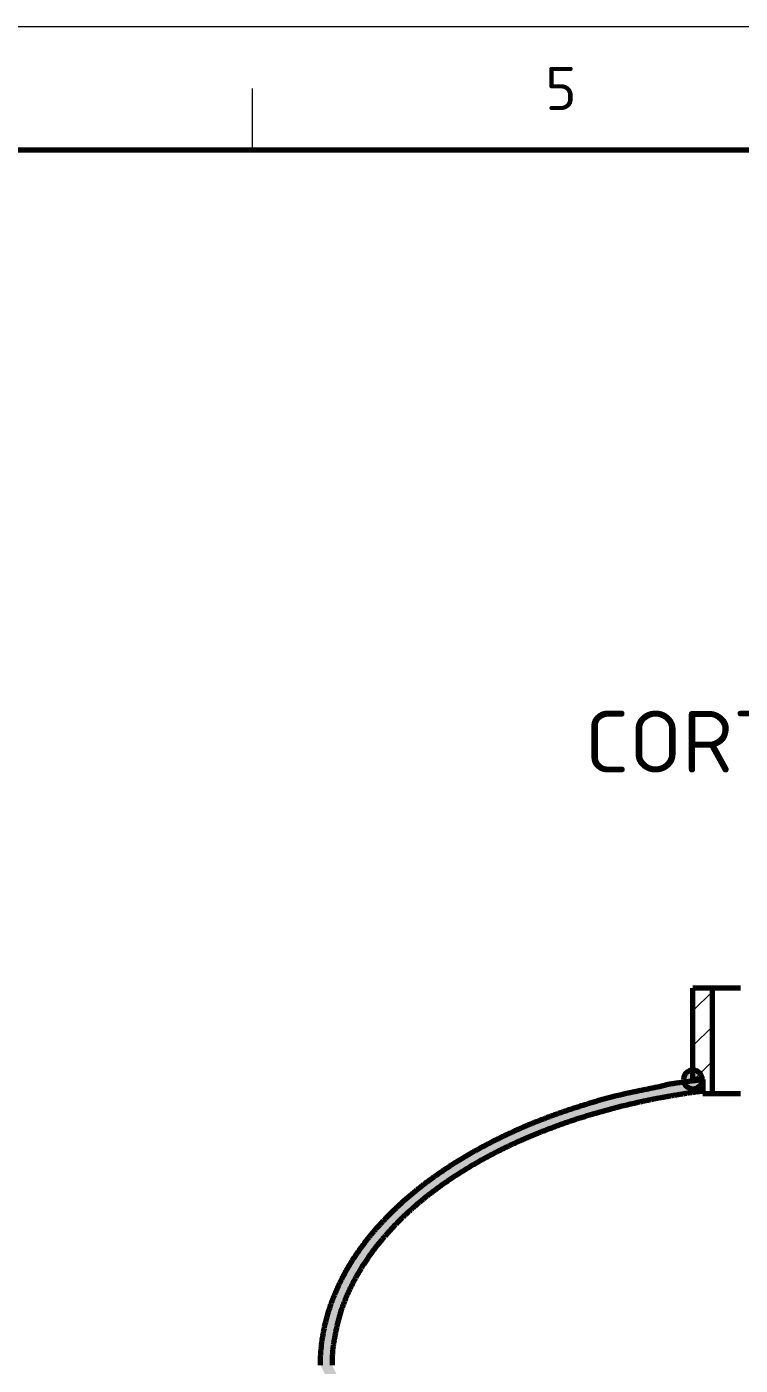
# Model space of a CAD drawing. Header units: millimetres. Extents: x 0 to 1554, y 0 to 420.
# Drawn here: x 178.7 to 236.5, y 311.5 to 420 of the extents above; entities that cross this region are included whole.
import ezdxf
from ezdxf.enums import TextEntityAlignment as Align

# ---------------------------------------------------------------- set-up
doc = ezdxf.new("R2010")
doc.units = ezdxf.units.MM
for name, color, linetype, lineweight in [('01-VISIBLE', 7, 'CONTINUOUS', 70), ('05-RAYADO', 8, 'CONTINUOUS', 18), ('06-TEXTO', 7, 'CONTINUOUS', 25), ('07-RECUADRO', 7, 'CONTINUOUS', 70), ('08-FINA', 5, 'CONTINUOUS', 18)]:
    doc.layers.add(name, color=color, linetype=linetype, lineweight=lineweight)
doc.styles.add('ISO3098', font='isocpeur.ttf')

msp = doc.modelspace()

# ---------------------------------------------------------------- hatches: boundary and pattern name
at = {"layer": '05-RAYADO'}
h = msp.add_hatch(dxfattribs=at)
h.set_pattern_fill('ANSI31', scale=0.62992)
h.paths.add_polyline_path([(234.28, 333.474), (233.498, 333.474), (233.498, 334.628), (232.7, 334.628), (232.7, 342.028), (234.28, 342.028)])
h = msp.add_hatch(color=7, dxfattribs=at)
h.dxf.hatch_style = 1
h.paths.add_polyline_path([(204.4, 307.177), (203.45, 307.177), (203.45, 309.552), (202.5, 311.452), (202.5, 311.557), (202.502, 311.662), (202.503, 311.766), (202.506, 311.871), (202.509, 311.976), (202.514, 312.081), (202.519, 312.186), (202.524, 312.29), (202.531, 312.395), (202.538, 312.5), (202.546, 312.604), (202.555, 312.709), (202.564, 312.813), (202.575, 312.917), (202.586, 313.022), (202.597, 313.126), (202.61, 313.23), (202.623, 313.334), (202.637, 313.438), (202.652, 313.542), (202.668, 313.646), (202.684, 313.749), (202.701, 313.853), (202.719, 313.956), (202.737, 314.059), (202.757, 314.162), (202.776, 314.265), (202.797, 314.368), (202.818, 314.471), (202.841, 314.573), (202.863, 314.676), (202.887, 314.778), (202.911, 314.88), (202.936, 314.982), (202.961, 315.083), (202.988, 315.185), (203.015, 315.286), (203.042, 315.387), (203.071, 315.488), (203.1, 315.589), (203.13, 315.69), (203.16, 315.79), (203.191, 315.89), (203.223, 315.99), (203.255, 316.09), (203.288, 316.189), (203.322, 316.289), (203.357, 316.388), (203.392, 316.487), (203.427, 316.585), (203.464, 316.684), (203.501, 316.782), (203.538, 316.88), (203.577, 316.977), (203.615, 317.075), (203.655, 317.172), (203.695, 317.269), (203.736, 317.365), (203.777, 317.462), (203.819, 317.558), (203.861, 317.654), (203.905, 317.749), (203.948, 317.845), (203.992, 317.94), (204.037, 318.035), (204.083, 318.129), (204.129, 318.223), (204.175, 318.317), (204.222, 318.411), (204.27, 318.505), (204.318, 318.598), (204.367, 318.691), (204.416, 318.783), (204.466, 318.875), (204.516, 318.967), (204.567, 319.059), (204.619, 319.15), (204.671, 319.242), (204.723, 319.332), (204.776, 319.423), (204.829, 319.513), (204.883, 319.603), (204.938, 319.693), (204.993, 319.782), (205.048, 319.871), (205.104, 319.96), (205.161, 320.048), (205.217, 320.136), (205.275, 320.224), (205.333, 320.312), (205.391, 320.399), (205.45, 320.486), (205.509, 320.572), (205.568, 320.659), (205.628, 320.745), (205.689, 320.83), (205.75, 320.915), (205.811, 321.001), (205.873, 321.085), (205.935, 321.17), (205.998, 321.254), (206.061, 321.338), (206.125, 321.421), (206.188, 321.504), (206.253, 321.587), (206.317, 321.67), (206.383, 321.752), (206.448, 321.834), (206.514, 321.915), (206.58, 321.997), (206.647, 322.078), (206.714, 322.158), (206.781, 322.239), (206.849, 322.319), (206.917, 322.398), (206.986, 322.478), (207.055, 322.557), (207.124, 322.636), (207.193, 322.714), (207.263, 322.792), (207.333, 322.87), (207.404, 322.948), (207.475, 323.025), (207.546, 323.102), (207.618, 323.178), (207.69, 323.255), (207.762, 323.331), (207.835, 323.406), (207.908, 323.482), (207.981, 323.557), (208.054, 323.632), (208.128, 323.706), (208.202, 323.78), (208.277, 323.854), (208.352, 323.928), (208.427, 324.001), (208.502, 324.074), (208.578, 324.146), (208.654, 324.219), (208.73, 324.291), (208.806, 324.362), (208.883, 324.434), (208.96, 324.505), (209.038, 324.576), (209.115, 324.646), (209.193, 324.717), (209.271, 324.786), (209.35, 324.856), (209.428, 324.925), (209.507, 324.994), (209.587, 325.063), (209.666, 325.132), (209.746, 325.2), (209.826, 325.268), (209.906, 325.335), (209.986, 325.402), (210.067, 325.469), (210.148, 325.536), (210.229, 325.602), (210.311, 325.668), (210.392, 325.734), (210.474, 325.8), (210.556, 325.865), (210.639, 325.93), (210.721, 325.995), (210.804, 326.059), (210.887, 326.123), (210.97, 326.187), (211.054, 326.25), (211.137, 326.314), (211.221, 326.377), (211.305, 326.439), (211.39, 326.502), (211.474, 326.564), (211.559, 326.626), (211.644, 326.687), (211.729, 326.748), (211.814, 326.809), (211.9, 326.87), (211.985, 326.931), (212.071, 326.991), (212.157, 327.051), (212.244, 327.11), (212.33, 327.17), (212.417, 327.229), (212.504, 327.288), (212.591, 327.346), (212.678, 327.404), (212.765, 327.462), (212.853, 327.52), (212.94, 327.578), (213.028, 327.635), (213.116, 327.692), (213.205, 327.748), (213.293, 327.805), (213.382, 327.861), (213.47, 327.917), (213.559, 327.972), (213.648, 328.028), (213.738, 328.083), (213.827, 328.138), (213.917, 328.192), (214.006, 328.247), (214.096, 328.301), (214.186, 328.355), (214.276, 328.408), (214.367, 328.461), (214.457, 328.514), (214.548, 328.567), (214.638, 328.62), (214.729, 328.672), (214.82, 328.724), (214.912, 328.776), (215.003, 328.827), (215.094, 328.879), (215.186, 328.93), (215.278, 328.98), (215.37, 329.031), (215.462, 329.081), (215.554, 329.131), (215.646, 329.181), (215.739, 329.23), (215.831, 329.28), (215.924, 329.329), (216.017, 329.378), (216.11, 329.426), (216.203, 329.474), (216.296, 329.522), (216.389, 329.57), (216.483, 329.618), (216.577, 329.665), (216.67, 329.712), (216.764, 329.759), (216.858, 329.806), (216.952, 329.852), (217.046, 329.898), (217.141, 329.944), (217.235, 329.99), (217.329, 330.035), (217.424, 330.08), (217.519, 330.125), (217.614, 330.17), (217.709, 330.215), (217.804, 330.259), (217.899, 330.303), (217.994, 330.347), (218.089, 330.391), (218.185, 330.434), (218.28, 330.477), (218.376, 330.52), (218.472, 330.563), (218.568, 330.606), (218.664, 330.648), (218.76, 330.69), (218.856, 330.732), (218.952, 330.774), (219.048, 330.815), (219.145, 330.856), (219.241, 330.897), (219.338, 330.938), (219.435, 330.978), (219.532, 331.019), (219.628, 331.059), (219.725, 331.099), (219.823, 331.138), (219.92, 331.178), (220.017, 331.217), (220.114, 331.256), (220.212, 331.294), (220.31, 331.333), (220.407, 331.371), (220.505, 331.409), (220.603, 331.447), (220.701, 331.484), (220.799, 331.521), (220.897, 331.558), (220.995, 331.595), (221.093, 331.632), (221.192, 331.668), (221.29, 331.704), (221.389, 331.74), (221.487, 331.776), (221.586, 331.811), (221.685, 331.846), (221.784, 331.881), (221.883, 331.916), (221.982, 331.95), (222.081, 331.985), (222.18, 332.019), (222.279, 332.053), (222.378, 332.087), (222.478, 332.12), (222.577, 332.154), (222.677, 332.187), (222.776, 332.22), (222.876, 332.253), (222.975, 332.286), (223.075, 332.319), (223.175, 332.351), (223.275, 332.383), (223.374, 332.415), (223.474, 332.447), (223.574, 332.479), (223.674, 332.511), (223.774, 332.543), (223.874, 332.574), (223.974, 332.605), (224.074, 332.636), (224.175, 332.667), (224.275, 332.698), (224.375, 332.729), (224.475, 332.76), (224.576, 332.79), (224.676, 332.82), (224.777, 332.85), (224.877, 332.88), (224.978, 332.909), (225.079, 332.938), (225.179, 332.967), (225.28, 332.996), (225.381, 333.025), (225.482, 333.053), (225.583, 333.08), (225.685, 333.108), (225.786, 333.135), (225.887, 333.162), (225.989, 333.189), (226.09, 333.215), (226.192, 333.241), (226.294, 333.267), (226.395, 333.292), (226.497, 333.317), (226.599, 333.342), (226.701, 333.366), (226.803, 333.39), (226.905, 333.414), (227.007, 333.438), (227.11, 333.461), (227.212, 333.484), (227.314, 333.507), (227.417, 333.53), (227.519, 333.552), (227.622, 333.574), (227.724, 333.596), (227.827, 333.618), (227.929, 333.64), (228.032, 333.661), (228.135, 333.683), (228.237, 333.704), (228.34, 333.725), (228.443, 333.746), (228.546, 333.767), (228.648, 333.788), (228.751, 333.809), (228.854, 333.83), (228.957, 333.851), (229.059, 333.872), (229.162, 333.893), (229.265, 333.914), (229.368, 333.935), (229.47, 333.956), (229.573, 333.977), (229.676, 333.998), (229.779, 334.019), (229.881, 334.041), (229.984, 334.063), (230.086, 334.085), (230.188, 334.109), (230.29, 334.133), (230.391, 334.161), (230.492, 334.192), (230.593, 334.22), (230.695, 334.242), (230.798, 334.261), (230.902, 334.279), (231.005, 334.295), (231.109, 334.311), (231.213, 334.326), (231.317, 334.341), (231.42, 334.356), (231.524, 334.37), (231.628, 334.384), (231.732, 334.398), (231.836, 334.412), (231.94, 334.426), (232.044, 334.44), (232.148, 334.454), (232.252, 334.467), (232.356, 334.481), (232.46, 334.495), (232.564, 334.508), (232.668, 334.522), (232.772, 334.535), (232.876, 334.548), (232.98, 334.562), (233.084, 334.575), (233.188, 334.588), (233.292, 334.602), (233.396, 334.615), (233.5, 334.628), (233.5, 333.674), (233.4, 333.661), (233.299, 333.648), (233.199, 333.634), (233.099, 333.621), (232.998, 333.607), (232.898, 333.593), (232.798, 333.579), (232.698, 333.565), (232.598, 333.551), (232.497, 333.536), (232.397, 333.522), (232.297, 333.507), (232.197, 333.492), (232.097, 333.477), (231.997, 333.461), (231.897, 333.446), (231.797, 333.43), (231.697, 333.414), (231.597, 333.398), (231.497, 333.382), (231.397, 333.366), (231.298, 333.349), (231.198, 333.333), (231.098, 333.316), (230.998, 333.299), (230.899, 333.282), (230.799, 333.264), (230.699, 333.247), (230.6, 333.229), (230.5, 333.211), (230.4, 333.193), (230.301, 333.175), (230.201, 333.157), (230.102, 333.138), (230.002, 333.119), (229.903, 333.1), (229.804, 333.081), (229.704, 333.062), (229.605, 333.043), (229.506, 333.023), (229.406, 333.003), (229.307, 332.983), (229.208, 332.963), (229.109, 332.943), (229.01, 332.922), (228.911, 332.902), (228.812, 332.881), (228.713, 332.86), (228.614, 332.839), (228.515, 332.817), (228.416, 332.796), (228.317, 332.774), (228.218, 332.752), (228.12, 332.73), (228.021, 332.708), (227.922, 332.685), (227.824, 332.663), (227.725, 332.64), (227.626, 332.617), (227.528, 332.594), (227.429, 332.571), (227.331, 332.547), (227.233, 332.523), (227.134, 332.5), (227.036, 332.476), (226.938, 332.451), (226.84, 332.427), (226.741, 332.402), (226.643, 332.378), (226.545, 332.353), (226.447, 332.327), (226.349, 332.302), (226.251, 332.277), (226.153, 332.251), (226.056, 332.225), (225.958, 332.199), (225.86, 332.173), (225.762, 332.146), (225.665, 332.12), (225.567, 332.093), (225.47, 332.066), (225.372, 332.039), (225.275, 332.012), (225.177, 331.984), (225.08, 331.956), (224.983, 331.929), (224.886, 331.9), (224.788, 331.872), (224.691, 331.844), (224.594, 331.815), (224.497, 331.786), (224.4, 331.757), (224.303, 331.728), (224.207, 331.699), (224.11, 331.669), (224.013, 331.639), (223.916, 331.609), (223.82, 331.579), (223.723, 331.549), (223.627, 331.518), (223.53, 331.487), (223.434, 331.456), (223.338, 331.425), (223.242, 331.394), (223.145, 331.362), (223.049, 331.331), (222.953, 331.299), (222.857, 331.267), (222.761, 331.234), (222.666, 331.202), (222.57, 331.169), (222.474, 331.136), (222.379, 331.103), (222.283, 331.07), (222.187, 331.036), (222.092, 331.003), (221.997, 330.969), (221.901, 330.935), (221.806, 330.9), (221.711, 330.866), (221.616, 330.831), (221.521, 330.796), (221.426, 330.761), (221.331, 330.726), (221.237, 330.69), (221.142, 330.655), (221.047, 330.619), (220.953, 330.583), (220.858, 330.546), (220.764, 330.51), (220.67, 330.473), (220.575, 330.436), (220.481, 330.399), (220.387, 330.362), (220.293, 330.324), (220.199, 330.286), (220.106, 330.248), (220.012, 330.21), (219.918, 330.172), (219.825, 330.133), (219.731, 330.094), (219.638, 330.055), (219.545, 330.016), (219.451, 329.977), (219.358, 329.937), (219.265, 329.897), (219.172, 329.857), (219.08, 329.817), (218.987, 329.776), (218.894, 329.735), (218.802, 329.695), (218.709, 329.653), (218.617, 329.612), (218.525, 329.57), (218.432, 329.529), (218.34, 329.486), (218.249, 329.444), (218.157, 329.402), (218.065, 329.359), (217.973, 329.316), (217.882, 329.273), (217.79, 329.23), (217.699, 329.186), (217.608, 329.142), (217.517, 329.098), (217.426, 329.054), (217.335, 329.009), (217.244, 328.965), (217.153, 328.92), (217.063, 328.874), (216.972, 328.829), (216.882, 328.783), (216.792, 328.738), (216.702, 328.691), (216.612, 328.645), (216.522, 328.599), (216.432, 328.552), (216.343, 328.505), (216.253, 328.457), (216.164, 328.41), (216.075, 328.362), (215.985, 328.314), (215.897, 328.266), (215.808, 328.218), (215.719, 328.169), (215.63, 328.12), (215.542, 328.071), (215.454, 328.022), (215.365, 327.972), (215.277, 327.922), (215.189, 327.872), (215.102, 327.822), (215.014, 327.771), (214.926, 327.72), (214.839, 327.669), (214.752, 327.618), (214.665, 327.566), (214.578, 327.514), (214.491, 327.462), (214.405, 327.41), (214.318, 327.357), (214.232, 327.305), (214.146, 327.252), (214.06, 327.198), (213.974, 327.145), (213.888, 327.091), (213.803, 327.037), (213.717, 326.982), (213.632, 326.928), (213.547, 326.873), (213.462, 326.818), (213.377, 326.763), (213.293, 326.707), (213.208, 326.651), (213.124, 326.595), (213.04, 326.539), (212.956, 326.482), (212.873, 326.425), (212.789, 326.368), (212.706, 326.311), (212.623, 326.253), (212.54, 326.195), (212.457, 326.137), (212.374, 326.078), (212.292, 326.019), (212.21, 325.96), (212.128, 325.901), (212.046, 325.842), (211.964, 325.782), (211.883, 325.722), (211.802, 325.661), (211.721, 325.601), (211.64, 325.54), (211.559, 325.479), (211.479, 325.417), (211.399, 325.355), (211.319, 325.293), (211.239, 325.231), (211.159, 325.169), (211.08, 325.106), (211.001, 325.043), (210.922, 324.979), (210.843, 324.916), (210.765, 324.852), (210.687, 324.787), (210.609, 324.723), (210.531, 324.658), (210.454, 324.593), (210.376, 324.528), (210.299, 324.462), (210.223, 324.396), (210.146, 324.33), (210.07, 324.263), (209.994, 324.196), (209.918, 324.129), (209.843, 324.062), (209.767, 323.994), (209.692, 323.926), (209.618, 323.858), (209.543, 323.79), (209.469, 323.721), (209.395, 323.652), (209.321, 323.582), (209.248, 323.513), (209.175, 323.443), (209.102, 323.372), (209.03, 323.302), (208.958, 323.231), (208.886, 323.16), (208.814, 323.088), (208.743, 323.016), (208.672, 322.944), (208.601, 322.872), (208.531, 322.799), (208.46, 322.726), (208.391, 322.653), (208.321, 322.579), (208.252, 322.505), (208.183, 322.431), (208.115, 322.357), (208.047, 322.282), (207.979, 322.207), (207.911, 322.131), (207.844, 322.055), (207.778, 321.979), (207.711, 321.903), (207.645, 321.827), (207.579, 321.75), (207.514, 321.672), (207.449, 321.595), (207.384, 321.517), (207.32, 321.439), (207.256, 321.36), (207.192, 321.282), (207.129, 321.203), (207.066, 321.123), (207.004, 321.044), (206.942, 320.964), (206.88, 320.883), (206.819, 320.803), (206.758, 320.722), (206.698, 320.641), (206.638, 320.559), (206.578, 320.478), (206.519, 320.396), (206.46, 320.313), (206.402, 320.231), (206.344, 320.148), (206.286, 320.064), (206.229, 319.981), (206.173, 319.897), (206.117, 319.813), (206.061, 319.728), (206.006, 319.643), (205.951, 319.558), (205.897, 319.473), (205.843, 319.387), (205.79, 319.301), (205.737, 319.214), (205.685, 319.128), (205.633, 319.041), (205.582, 318.953), (205.531, 318.866), (205.481, 318.778), (205.432, 318.69), (205.383, 318.601), (205.334, 318.513), (205.286, 318.424), (205.238, 318.334), (205.191, 318.245), (205.144, 318.155), (205.098, 318.065), (205.053, 317.974), (205.008, 317.884), (204.963, 317.793), (204.919, 317.702), (204.875, 317.611), (204.832, 317.519), (204.79, 317.427), (204.748, 317.335), (204.706, 317.243), (204.665, 317.15), (204.625, 317.058), (204.585, 316.965), (204.545, 316.872), (204.506, 316.778), (204.468, 316.684), (204.431, 316.59), (204.394, 316.496), (204.358, 316.402), (204.323, 316.307), (204.288, 316.212), (204.254, 316.116), (204.221, 316.021), (204.189, 315.925), (204.157, 315.829), (204.126, 315.732), (204.096, 315.636), (204.067, 315.539), (204.039, 315.442), (204.011, 315.344), (203.985, 315.247), (203.959, 315.149), (203.934, 315.051), (203.909, 314.953), (203.885, 314.854), (203.862, 314.756), (203.84, 314.657), (203.817, 314.558), (203.796, 314.459), (203.775, 314.36), (203.754, 314.261), (203.734, 314.162), (203.714, 314.063), (203.694, 313.964), (203.675, 313.864), (203.657, 313.765), (203.638, 313.665), (203.62, 313.566), (203.602, 313.466), (203.585, 313.367), (203.568, 313.267), (203.551, 313.167), (203.536, 313.067), (203.521, 312.967), (203.508, 312.866), (203.497, 312.766), (203.488, 312.665), (203.48, 312.564), (203.473, 312.463), (203.468, 312.362), (203.463, 312.261), (203.459, 312.16), (203.457, 312.059), (203.454, 311.958), (203.453, 311.857), (203.451, 311.755), (203.451, 311.654), (203.45, 311.553), (203.45, 311.452), (204.4, 309.552)])
h = msp.add_hatch(color=7, dxfattribs=at)
h.dxf.hatch_style = 1
h.paths.add_polyline_path([(231.94, 334.628), (231.941, 334.668), (231.944, 334.708), (231.95, 334.748), (231.957, 334.788), (231.966, 334.827), (231.978, 334.865), (231.991, 334.903), (232.007, 334.94), (232.024, 334.976), (232.043, 335.011), (232.065, 335.045), (232.088, 335.078), (232.112, 335.11), (232.138, 335.14), (232.166, 335.169), (232.195, 335.197), (232.226, 335.222), (232.258, 335.247), (232.291, 335.269), (232.326, 335.29), (232.361, 335.309), (232.398, 335.325), (232.435, 335.34), (232.473, 335.353), (232.511, 335.364), (232.551, 335.373), (232.59, 335.38), (232.63, 335.385), (232.67, 335.388), (232.71, 335.388), (232.75, 335.387), (232.79, 335.383), (232.83, 335.377), (232.869, 335.369), (232.908, 335.359), (232.946, 335.347), (232.984, 335.333), (233.021, 335.317), (233.057, 335.299), (233.092, 335.28), (233.125, 335.258), (233.158, 335.235), (233.189, 335.21), (233.219, 335.183), (233.248, 335.155), (233.275, 335.125), (233.3, 335.094), (233.324, 335.062), (233.346, 335.028), (233.366, 334.994), (233.385, 334.958), (233.401, 334.921), (233.416, 334.884), (233.428, 334.846), (233.439, 334.807), (233.447, 334.768), (233.453, 334.728), (233.458, 334.688), (233.46, 334.648), (233.46, 334.608), (233.458, 334.568), (233.453, 334.528), (233.447, 334.489), (233.439, 334.449), (233.428, 334.411), (233.416, 334.372), (233.401, 334.335), (233.385, 334.298), (233.366, 334.263), (233.346, 334.228), (233.324, 334.195), (233.3, 334.162), (233.275, 334.131), (233.248, 334.102), (233.219, 334.073), (233.189, 334.047), (233.158, 334.022), (233.125, 333.998), (233.092, 333.977), (233.057, 333.957), (233.021, 333.939), (232.984, 333.923), (232.946, 333.909), (232.908, 333.897), (232.869, 333.887), (232.83, 333.879), (232.79, 333.874), (232.75, 333.87), (232.71, 333.868), (232.67, 333.869), (232.63, 333.871), (232.59, 333.876), (232.551, 333.883), (232.511, 333.892), (232.473, 333.903), (232.435, 333.916), (232.398, 333.931), (232.361, 333.948), (232.326, 333.967), (232.291, 333.987), (232.258, 334.01), (232.226, 334.034), (232.195, 334.06), (232.166, 334.087), (232.138, 334.116), (232.112, 334.147), (232.088, 334.178), (232.065, 334.211), (232.043, 334.245), (232.024, 334.281), (232.007, 334.317), (231.991, 334.354), (231.978, 334.391), (231.966, 334.43), (231.957, 334.469), (231.95, 334.508), (231.944, 334.548), (231.941, 334.588)])

# ---------------------------------------------------------------- linework, layer by layer
at = {"layer": '01-VISIBLE'}
for p, q in [((234.28, 342.028), (232.7, 342.028)), ((232.7, 334.628), (232.7, 342.028)), ((234.28, 333.474), (234.28, 342.028)), ((233.498, 334.628), (232.7, 334.628)), ((233.498, 333.474), (233.498, 334.628)), ((233.5, 334.628), (233.5, 333.674)), ((234.28, 333.474), (233.498, 333.474))]:
    msp.add_line(p, q, dxfattribs=at)
for points in [[(236.566, 342.028), (236.506, 342.028), (236.446, 342.028), (236.386, 342.028), (236.326, 342.028), (236.266, 342.028), (236.205, 342.028), (236.145, 342.028), (236.085, 342.028), (236.025, 342.028), (235.965, 342.028), (235.905, 342.028), (235.844, 342.028), (235.784, 342.028), (235.724, 342.028), (235.664, 342.028), (235.604, 342.028), (235.543, 342.028), (235.483, 342.028), (235.423, 342.028), (235.363, 342.028), (235.303, 342.028), (235.243, 342.028), (235.183, 342.028), (235.122, 342.028), (235.062, 342.028), (235.002, 342.028), (234.942, 342.028), (234.882, 342.028), (234.821, 342.028), (234.761, 342.028), (234.701, 342.028), (234.641, 342.028), (234.581, 342.028), (234.521, 342.028), (234.46, 342.028), (234.4, 342.028), (234.34, 342.028), (234.28, 342.028)], [(202.5, 311.452), (202.5, 311.557), (202.502, 311.662), (202.503, 311.766), (202.506, 311.871), (202.509, 311.976), (202.514, 312.081), (202.519, 312.186), (202.524, 312.29), (202.531, 312.395), (202.538, 312.5), (202.546, 312.604), (202.555, 312.709), (202.564, 312.813), (202.575, 312.917), (202.586, 313.022), (202.597, 313.126), (202.61, 313.23), (202.623, 313.334), (202.637, 313.438), (202.652, 313.542), (202.668, 313.646), (202.684, 313.749), (202.701, 313.853), (202.719, 313.956), (202.737, 314.059), (202.757, 314.162), (202.776, 314.265), (202.797, 314.368), (202.818, 314.471), (202.841, 314.573), (202.863, 314.676), (202.887, 314.778), (202.911, 314.88), (202.936, 314.982), (202.961, 315.083), (202.988, 315.185), (203.015, 315.286), (203.042, 315.387), (203.071, 315.488), (203.1, 315.589), (203.13, 315.69), (203.16, 315.79), (203.191, 315.89), (203.223, 315.99), (203.255, 316.09), (203.288, 316.189), (203.322, 316.289), (203.357, 316.388), (203.392, 316.487), (203.427, 316.585), (203.464, 316.684), (203.501, 316.782), (203.538, 316.88), (203.577, 316.977), (203.615, 317.075), (203.655, 317.172), (203.695, 317.269), (203.736, 317.365), (203.777, 317.462), (203.819, 317.558), (203.861, 317.654), (203.905, 317.749), (203.948, 317.845), (203.992, 317.94), (204.037, 318.035), (204.083, 318.129), (204.129, 318.223), (204.175, 318.317), (204.222, 318.411), (204.27, 318.505), (204.318, 318.598), (204.367, 318.691), (204.416, 318.783), (204.466, 318.875), (204.516, 318.967), (204.567, 319.059), (204.619, 319.15), (204.671, 319.242), (204.723, 319.332), (204.776, 319.423), (204.829, 319.513), (204.883, 319.603), (204.938, 319.693), (204.993, 319.782), (205.048, 319.871), (205.104, 319.96), (205.161, 320.048), (205.217, 320.136), (205.275, 320.224), (205.333, 320.312), (205.391, 320.399), (205.45, 320.486), (205.509, 320.572), (205.568, 320.659), (205.628, 320.745), (205.689, 320.83), (205.75, 320.915), (205.811, 321.001), (205.873, 321.085), (205.935, 321.17), (205.998, 321.254), (206.061, 321.338), (206.125, 321.421), (206.188, 321.504), (206.253, 321.587), (206.317, 321.67), (206.383, 321.752), (206.448, 321.834), (206.514, 321.915), (206.58, 321.997), (206.647, 322.078), (206.714, 322.158), (206.781, 322.239), (206.849, 322.319), (206.917, 322.398), (206.986, 322.478), (207.055, 322.557), (207.124, 322.636), (207.193, 322.714), (207.263, 322.792), (207.333, 322.87), (207.404, 322.948), (207.475, 323.025), (207.546, 323.102), (207.618, 323.178), (207.69, 323.255), (207.762, 323.331), (207.835, 323.406), (207.908, 323.482), (207.981, 323.557), (208.054, 323.632), (208.128, 323.706), (208.202, 323.78), (208.277, 323.854), (208.352, 323.928), (208.427, 324.001), (208.502, 324.074), (208.578, 324.146), (208.654, 324.219), (208.73, 324.291), (208.806, 324.362), (208.883, 324.434), (208.96, 324.505), (209.038, 324.576), (209.115, 324.646), (209.193, 324.717), (209.271, 324.786), (209.35, 324.856), (209.428, 324.925), (209.507, 324.994), (209.587, 325.063), (209.666, 325.132), (209.746, 325.2), (209.826, 325.268), (209.906, 325.335), (209.986, 325.402), (210.067, 325.469), (210.148, 325.536), (210.229, 325.602), (210.311, 325.668), (210.392, 325.734), (210.474, 325.8), (210.556, 325.865), (210.639, 325.93), (210.721, 325.995), (210.804, 326.059), (210.887, 326.123), (210.97, 326.187), (211.054, 326.25), (211.137, 326.314), (211.221, 326.377), (211.305, 326.439), (211.39, 326.502), (211.474, 326.564), (211.559, 326.626), (211.644, 326.687), (211.729, 326.748), (211.814, 326.809), (211.9, 326.87), (211.985, 326.931), (212.071, 326.991), (212.157, 327.051), (212.244, 327.11), (212.33, 327.17), (212.417, 327.229), (212.504, 327.288), (212.591, 327.346), (212.678, 327.404), (212.765, 327.462), (212.853, 327.52), (212.94, 327.578), (213.028, 327.635), (213.116, 327.692), (213.205, 327.748), (213.293, 327.805), (213.382, 327.861), (213.47, 327.917), (213.559, 327.972), (213.648, 328.028), (213.738, 328.083), (213.827, 328.138), (213.917, 328.192), (214.006, 328.247), (214.096, 328.301), (214.186, 328.355), (214.276, 328.408), (214.367, 328.461), (214.457, 328.514), (214.548, 328.567), (214.638, 328.62), (214.729, 328.672), (214.82, 328.724), (214.912, 328.776), (215.003, 328.827), (215.094, 328.879), (215.186, 328.93), (215.278, 328.98), (215.37, 329.031), (215.462, 329.081), (215.554, 329.131), (215.646, 329.181), (215.739, 329.23), (215.831, 329.28), (215.924, 329.329), (216.017, 329.378), (216.11, 329.426), (216.203, 329.474), (216.296, 329.522), (216.389, 329.57), (216.483, 329.618), (216.577, 329.665), (216.67, 329.712), (216.764, 329.759), (216.858, 329.806), (216.952, 329.852), (217.046, 329.898), (217.141, 329.944), (217.235, 329.99), (217.329, 330.035), (217.424, 330.08), (217.519, 330.125), (217.614, 330.17), (217.709, 330.215), (217.804, 330.259), (217.899, 330.303), (217.994, 330.347), (218.089, 330.391), (218.185, 330.434), (218.28, 330.477), (218.376, 330.52), (218.472, 330.563), (218.568, 330.606), (218.664, 330.648), (218.76, 330.69), (218.856, 330.732), (218.952, 330.774), (219.048, 330.815), (219.145, 330.856), (219.241, 330.897), (219.338, 330.938), (219.435, 330.978), (219.532, 331.019), (219.628, 331.059), (219.725, 331.099), (219.823, 331.138), (219.92, 331.178), (220.017, 331.217), (220.114, 331.256), (220.212, 331.294), (220.31, 331.333), (220.407, 331.371), (220.505, 331.409), (220.603, 331.447), (220.701, 331.484), (220.799, 331.521), (220.897, 331.558), (220.995, 331.595), (221.093, 331.632), (221.192, 331.668), (221.29, 331.704), (221.389, 331.74), (221.487, 331.776), (221.586, 331.811), (221.685, 331.846), (221.784, 331.881), (221.883, 331.916), (221.982, 331.95), (222.081, 331.985), (222.18, 332.019), (222.279, 332.053), (222.378, 332.087), (222.478, 332.12), (222.577, 332.154), (222.677, 332.187), (222.776, 332.22), (222.876, 332.253), (222.975, 332.286), (223.075, 332.319), (223.175, 332.351), (223.275, 332.383), (223.374, 332.415), (223.474, 332.447), (223.574, 332.479), (223.674, 332.511), (223.774, 332.543), (223.874, 332.574), (223.974, 332.605), (224.074, 332.636), (224.175, 332.667), (224.275, 332.698), (224.375, 332.729), (224.475, 332.76), (224.576, 332.79), (224.676, 332.82), (224.777, 332.85), (224.877, 332.88), (224.978, 332.909), (225.079, 332.938), (225.179, 332.967), (225.28, 332.996), (225.381, 333.025), (225.482, 333.053), (225.583, 333.08), (225.685, 333.108), (225.786, 333.135), (225.887, 333.162), (225.989, 333.189), (226.09, 333.215), (226.192, 333.241), (226.294, 333.267), (226.395, 333.292), (226.497, 333.317), (226.599, 333.342), (226.701, 333.366), (226.803, 333.39), (226.905, 333.414), (227.007, 333.438), (227.11, 333.461), (227.212, 333.484), (227.314, 333.507), (227.417, 333.53), (227.519, 333.552), (227.622, 333.574), (227.724, 333.596), (227.827, 333.618), (227.929, 333.64), (228.032, 333.661), (228.135, 333.683), (228.237, 333.704), (228.34, 333.725), (228.443, 333.746), (228.546, 333.767), (228.648, 333.788), (228.751, 333.809), (228.854, 333.83), (228.957, 333.851), (229.059, 333.872), (229.162, 333.893), (229.265, 333.914), (229.368, 333.935), (229.47, 333.956), (229.573, 333.977), (229.676, 333.998), (229.779, 334.019), (229.881, 334.041), (229.984, 334.063), (230.086, 334.085), (230.188, 334.109), (230.29, 334.133), (230.391, 334.161), (230.492, 334.192), (230.593, 334.22), (230.695, 334.242), (230.798, 334.261), (230.902, 334.279), (231.005, 334.295), (231.109, 334.311), (231.213, 334.326), (231.317, 334.341), (231.42, 334.356), (231.524, 334.37), (231.628, 334.384), (231.732, 334.398), (231.836, 334.412), (231.94, 334.426), (232.044, 334.44), (232.148, 334.454), (232.252, 334.467), (232.356, 334.481), (232.46, 334.495), (232.564, 334.508), (232.668, 334.522), (232.772, 334.535), (232.876, 334.548), (232.98, 334.562), (233.084, 334.575), (233.188, 334.588), (233.292, 334.602), (233.396, 334.615), (233.5, 334.628)], [(233.5, 333.674), (233.4, 333.661), (233.299, 333.648), (233.199, 333.634), (233.099, 333.621), (232.998, 333.607), (232.898, 333.593), (232.798, 333.579), (232.698, 333.565), (232.598, 333.551), (232.497, 333.536), (232.397, 333.522), (232.297, 333.507), (232.197, 333.492), (232.097, 333.477), (231.997, 333.461), (231.897, 333.446), (231.797, 333.43), (231.697, 333.414), (231.597, 333.398), (231.497, 333.382), (231.397, 333.366), (231.298, 333.349), (231.198, 333.333), (231.098, 333.316), (230.998, 333.299), (230.899, 333.282), (230.799, 333.264), (230.699, 333.247), (230.6, 333.229), (230.5, 333.211), (230.4, 333.193), (230.301, 333.175), (230.201, 333.157), (230.102, 333.138), (230.002, 333.119), (229.903, 333.1), (229.804, 333.081), (229.704, 333.062), (229.605, 333.043), (229.506, 333.023), (229.406, 333.003), (229.307, 332.983), (229.208, 332.963), (229.109, 332.943), (229.01, 332.922), (228.911, 332.902), (228.812, 332.881), (228.713, 332.86), (228.614, 332.839), (228.515, 332.817), (228.416, 332.796), (228.317, 332.774), (228.218, 332.752), (228.12, 332.73), (228.021, 332.708), (227.922, 332.685), (227.824, 332.663), (227.725, 332.64), (227.626, 332.617), (227.528, 332.594), (227.429, 332.571), (227.331, 332.547), (227.233, 332.523), (227.134, 332.5), (227.036, 332.476), (226.938, 332.451), (226.84, 332.427), (226.741, 332.402), (226.643, 332.378), (226.545, 332.353), (226.447, 332.327), (226.349, 332.302), (226.251, 332.277), (226.153, 332.251), (226.056, 332.225), (225.958, 332.199), (225.86, 332.173), (225.762, 332.146), (225.665, 332.12), (225.567, 332.093), (225.47, 332.066), (225.372, 332.039), (225.275, 332.012), (225.177, 331.984), (225.08, 331.956), (224.983, 331.929), (224.886, 331.9), (224.788, 331.872), (224.691, 331.844), (224.594, 331.815), (224.497, 331.786), (224.4, 331.757), (224.303, 331.728), (224.207, 331.699), (224.11, 331.669), (224.013, 331.639), (223.916, 331.609), (223.82, 331.579), (223.723, 331.549), (223.627, 331.518), (223.53, 331.487), (223.434, 331.456), (223.338, 331.425), (223.242, 331.394), (223.145, 331.362), (223.049, 331.331), (222.953, 331.299), (222.857, 331.267), (222.761, 331.234), (222.666, 331.202), (222.57, 331.169), (222.474, 331.136), (222.379, 331.103), (222.283, 331.07), (222.187, 331.036), (222.092, 331.003), (221.997, 330.969), (221.901, 330.935), (221.806, 330.9), (221.711, 330.866), (221.616, 330.831), (221.521, 330.796), (221.426, 330.761), (221.331, 330.726), (221.237, 330.69), (221.142, 330.655), (221.047, 330.619), (220.953, 330.583), (220.858, 330.546), (220.764, 330.51), (220.67, 330.473), (220.575, 330.436), (220.481, 330.399), (220.387, 330.362), (220.293, 330.324), (220.199, 330.286), (220.106, 330.248), (220.012, 330.21), (219.918, 330.172), (219.825, 330.133), (219.731, 330.094), (219.638, 330.055), (219.545, 330.016), (219.451, 329.977), (219.358, 329.937), (219.265, 329.897), (219.172, 329.857), (219.08, 329.817), (218.987, 329.776), (218.894, 329.735), (218.802, 329.695), (218.709, 329.653), (218.617, 329.612), (218.525, 329.57), (218.432, 329.529), (218.34, 329.486), (218.249, 329.444), (218.157, 329.402), (218.065, 329.359), (217.973, 329.316), (217.882, 329.273), (217.79, 329.23), (217.699, 329.186), (217.608, 329.142), (217.517, 329.098), (217.426, 329.054), (217.335, 329.009), (217.244, 328.965), (217.153, 328.92), (217.063, 328.874), (216.972, 328.829), (216.882, 328.783), (216.792, 328.738), (216.702, 328.691), (216.612, 328.645), (216.522, 328.599), (216.432, 328.552), (216.343, 328.505), (216.253, 328.457), (216.164, 328.41), (216.075, 328.362), (215.985, 328.314), (215.897, 328.266), (215.808, 328.218), (215.719, 328.169), (215.63, 328.12), (215.542, 328.071), (215.454, 328.022), (215.365, 327.972), (215.277, 327.922), (215.189, 327.872), (215.102, 327.822), (215.014, 327.771), (214.926, 327.72), (214.839, 327.669), (214.752, 327.618), (214.665, 327.566), (214.578, 327.514), (214.491, 327.462), (214.405, 327.41), (214.318, 327.357), (214.232, 327.305), (214.146, 327.252), (214.06, 327.198), (213.974, 327.145), (213.888, 327.091), (213.803, 327.037), (213.717, 326.982), (213.632, 326.928), (213.547, 326.873), (213.462, 326.818), (213.377, 326.763), (213.293, 326.707), (213.208, 326.651), (213.124, 326.595), (213.04, 326.539), (212.956, 326.482), (212.873, 326.425), (212.789, 326.368), (212.706, 326.311), (212.623, 326.253), (212.54, 326.195), (212.457, 326.137), (212.374, 326.078), (212.292, 326.019), (212.21, 325.96), (212.128, 325.901), (212.046, 325.842), (211.964, 325.782), (211.883, 325.722), (211.802, 325.661), (211.721, 325.601), (211.64, 325.54), (211.559, 325.479), (211.479, 325.417), (211.399, 325.355), (211.319, 325.293), (211.239, 325.231), (211.159, 325.169), (211.08, 325.106), (211.001, 325.043), (210.922, 324.979), (210.843, 324.916), (210.765, 324.852), (210.687, 324.787), (210.609, 324.723), (210.531, 324.658), (210.454, 324.593), (210.376, 324.528), (210.299, 324.462), (210.223, 324.396), (210.146, 324.33), (210.07, 324.263), (209.994, 324.196), (209.918, 324.129), (209.843, 324.062), (209.767, 323.994), (209.692, 323.926), (209.618, 323.858), (209.543, 323.79), (209.469, 323.721), (209.395, 323.652), (209.321, 323.582), (209.248, 323.513), (209.175, 323.443), (209.102, 323.372), (209.03, 323.302), (208.958, 323.231), (208.886, 323.16), (208.814, 323.088), (208.743, 323.016), (208.672, 322.944), (208.601, 322.872), (208.531, 322.799), (208.46, 322.726), (208.391, 322.653), (208.321, 322.579), (208.252, 322.505), (208.183, 322.431), (208.115, 322.357), (208.047, 322.282), (207.979, 322.207), (207.911, 322.131), (207.844, 322.055), (207.778, 321.979), (207.711, 321.903), (207.645, 321.827), (207.579, 321.75), (207.514, 321.672), (207.449, 321.595), (207.384, 321.517), (207.32, 321.439), (207.256, 321.36), (207.192, 321.282), (207.129, 321.203), (207.066, 321.123), (207.004, 321.044), (206.942, 320.964), (206.88, 320.883), (206.819, 320.803), (206.758, 320.722), (206.698, 320.641), (206.638, 320.559), (206.578, 320.478), (206.519, 320.396), (206.46, 320.313), (206.402, 320.231), (206.344, 320.148), (206.286, 320.064), (206.229, 319.981), (206.173, 319.897), (206.117, 319.813), (206.061, 319.728), (206.006, 319.643), (205.951, 319.558), (205.897, 319.473), (205.843, 319.387), (205.79, 319.301), (205.737, 319.214), (205.685, 319.128), (205.633, 319.041), (205.582, 318.953), (205.531, 318.866), (205.481, 318.778), (205.432, 318.69), (205.383, 318.601), (205.334, 318.513), (205.286, 318.424), (205.238, 318.334), (205.191, 318.245), (205.144, 318.155), (205.098, 318.065), (205.053, 317.974), (205.008, 317.884), (204.963, 317.793), (204.919, 317.702), (204.875, 317.611), (204.832, 317.519), (204.79, 317.427), (204.748, 317.335), (204.706, 317.243), (204.665, 317.15), (204.625, 317.058), (204.585, 316.965), (204.545, 316.872), (204.506, 316.778), (204.468, 316.684), (204.431, 316.59), (204.394, 316.496), (204.358, 316.402), (204.323, 316.307), (204.288, 316.212), (204.254, 316.116), (204.221, 316.021), (204.189, 315.925), (204.157, 315.829), (204.126, 315.732), (204.096, 315.636), (204.067, 315.539), (204.039, 315.442), (204.011, 315.344), (203.985, 315.247), (203.959, 315.149), (203.934, 315.051), (203.909, 314.953), (203.885, 314.854), (203.862, 314.756), (203.84, 314.657), (203.817, 314.558), (203.796, 314.459), (203.775, 314.36), (203.754, 314.261), (203.734, 314.162), (203.714, 314.063), (203.694, 313.964), (203.675, 313.864), (203.657, 313.765), (203.638, 313.665), (203.62, 313.566), (203.602, 313.466), (203.585, 313.367), (203.568, 313.267), (203.551, 313.167), (203.536, 313.067), (203.521, 312.967), (203.508, 312.866), (203.497, 312.766), (203.488, 312.665), (203.48, 312.564), (203.473, 312.463), (203.468, 312.362), (203.463, 312.261), (203.459, 312.16), (203.457, 312.059), (203.454, 311.958), (203.453, 311.857), (203.451, 311.755), (203.451, 311.654), (203.45, 311.553), (203.45, 311.452)], [(236.566, 333.474), (236.506, 333.474), (236.446, 333.474), (236.386, 333.474), (236.326, 333.474), (236.266, 333.474), (236.205, 333.474), (236.145, 333.474), (236.085, 333.474), (236.025, 333.474), (235.965, 333.474), (235.905, 333.474), (235.844, 333.474), (235.784, 333.474), (235.724, 333.474), (235.664, 333.474), (235.604, 333.474), (235.543, 333.474), (235.483, 333.474), (235.423, 333.474), (235.363, 333.474), (235.303, 333.474), (235.243, 333.474), (235.183, 333.474), (235.122, 333.474), (235.062, 333.474), (235.002, 333.474), (234.942, 333.474), (234.882, 333.474), (234.821, 333.474), (234.761, 333.474), (234.701, 333.474), (234.641, 333.474), (234.581, 333.474), (234.521, 333.474), (234.46, 333.474), (234.4, 333.474), (234.34, 333.474), (234.28, 333.474)]]:
    msp.add_lwpolyline(points, dxfattribs=at)
for start, end in [(90, 180), (180, -90), (-90, 90)]:
    msp.add_arc((232.7, 334.628), 0.76, start, end, dxfattribs=at)
at = {"layer": '07-RECUADRO'}
msp.add_lwpolyline([(25, 10), (584, 10), (584, 410), (25, 410)], close=True, dxfattribs=at)
at = {"layer": '08-FINA'}
msp.add_line((197, 410), (197, 415), dxfattribs=at)
msp.add_lwpolyline([(0, 0), (594, 0), (594, 420), (0, 420)], close=True, dxfattribs=at)

# ---------------------------------------------------------------- texts
at = {"layer": '06-TEXTO', "style": 'ISO3098'}
for s, height, p in [('5', 3.5, (222, 415)), ('CORTE A-A', 5, (241.5, 362.028))]:
    msp.add_text(s, height=height, dxfattribs=at).set_placement(p, align=Align.MIDDLE_CENTER)

doc.saveas('drawing.dxf')
